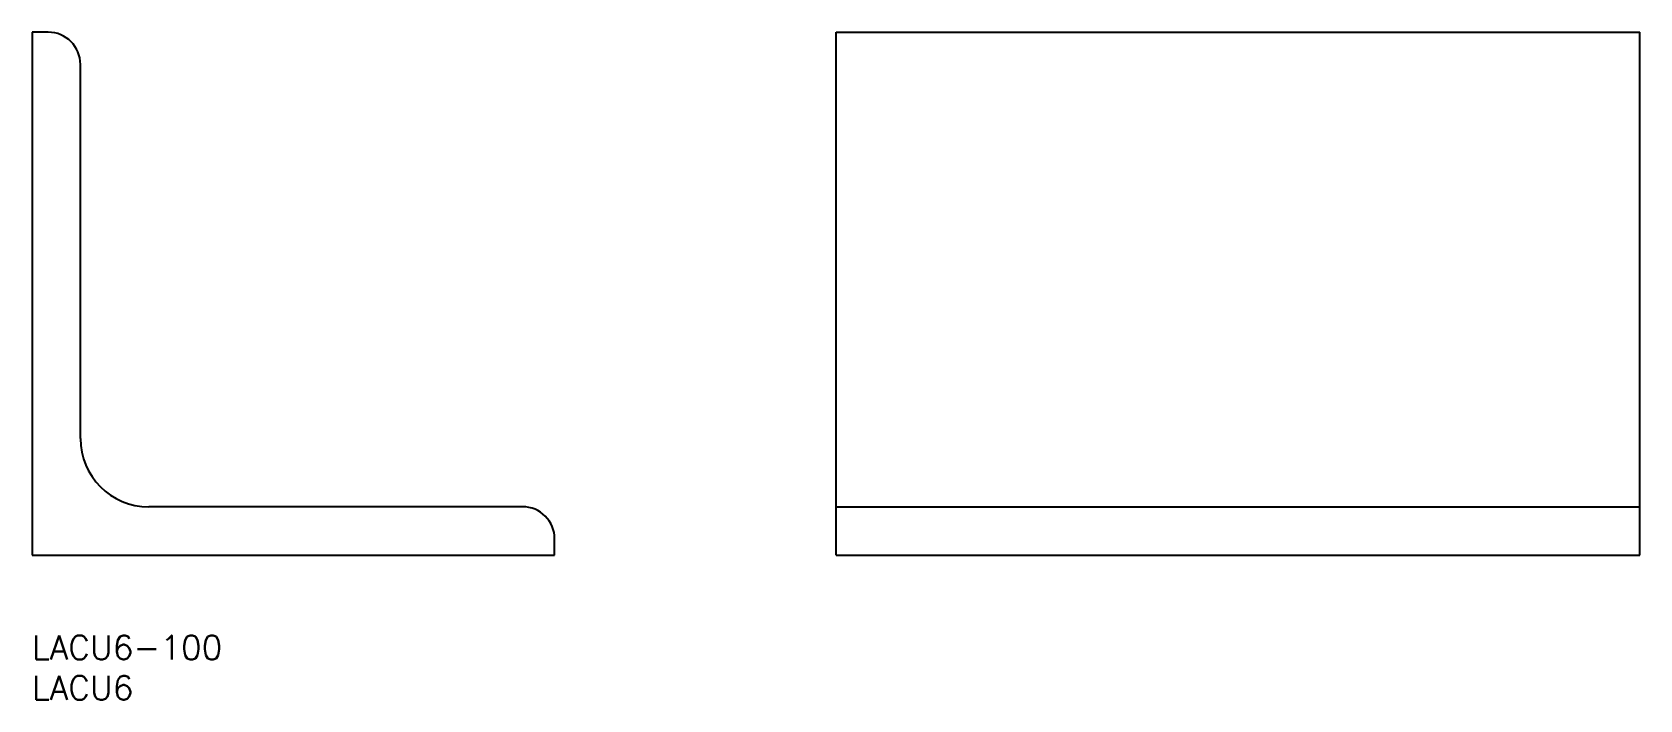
# Model space of a CAD drawing. Extents: x 0 to 200, y -8 to 75.
import ezdxf

# ---------------------------------------------------------------- set-up
doc = ezdxf.new("R2010")
doc.units = 0
doc.header["$LTSCALE"] = 0.5
for name, color, linetype in [('MSM_CONTINUOUS', 7, 'CONTINUOUS'), ('MSM_DIMENSION', 2, 'CONTINUOUS'), ('MSM_PART_NUMBER', 7, 'CONTINUOUS')]:
    doc.layers.add(name, color=color, linetype=linetype)
doc.styles.get("Standard").update_dxf_attribs({"font": 'txt.shx', "height": 3, "bigfont": 'bigfont.shx'})

# ---------------------------------------------------------------- blocks, each defined once
blk = doc.blocks.new('*U4')
at = {"layer": 'MSM_PART_NUMBER'}
blk.add_text('LACU6-100', height=3, dxfattribs=at).set_placement((0, -3))
blk = doc.blocks.new('*U5')
at = {"layer": 'MSM_PART_NUMBER'}
blk.add_text('LACU6', height=3, dxfattribs=at).set_placement((0, -8))

msp = doc.modelspace()

# ---------------------------------------------------------------- linework, layer by layer
at = {"layer": 'MSM_CONTINUOUS'}
for p, q in [((0, 75), (0, 10)), ((2, 75), (0, 75)), ((100, 10), (100, 75)), ((100, 75), (200, 75)), ((200, 10), (200, 75)), ((6, 24.5), (6, 71)), ((100, 16), (200, 16)), ((61, 16), (14.5, 16)), ((0, 10), (65, 10)), ((65, 10), (65, 12)), ((100, 10), (200, 10))]:
    msp.add_line(p, q, dxfattribs=at)
for centre, radius, start, end in [((2, 71), 4, 0, 90), ((14.5, 24.5), 8.5, 180, 270), ((61, 12), 4, 0, 90)]:
    msp.add_arc(centre, radius, start, end, dxfattribs=at)

# ---------------------------------------------------------------- block references
at = {"layer": 'MSM_DIMENSION'}
for name in ['*U4', '*U5']:
    msp.add_blockref(name, (0, 0), dxfattribs=at)

doc.saveas('drawing.dxf')
